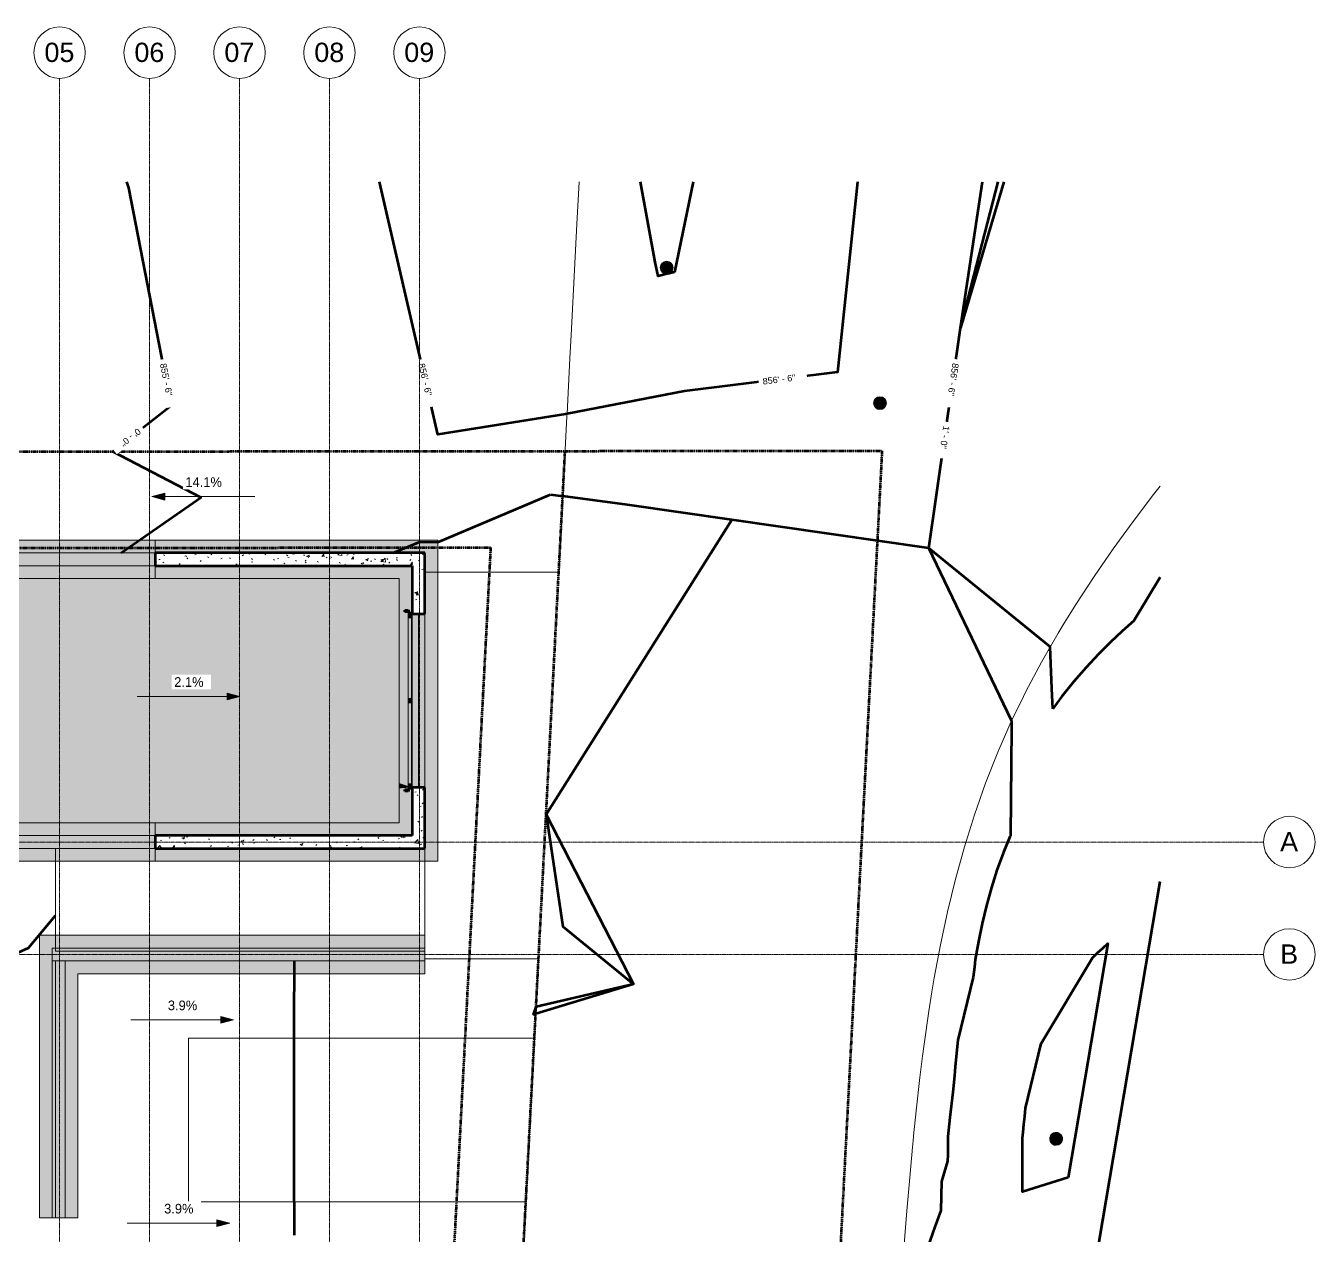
# Model space of a CAD drawing. Header units: inches. Extents: x -3305 to -1487, y 8065 to 9205.
# Drawn here: x -2291 to -1487, y 8452 to 9205 of the extents above; entities that cross this region are included whole.
import ezdxf

# ---------------------------------------------------------------- set-up
doc = ezdxf.new("R2010")
doc.units = ezdxf.units.IN
doc.header["$MEASUREMENT"] = 0
doc.linetypes.add('Double Dash 3_8_', pattern=[1, 0.375, -0.125, 0.125, -0.125, 0.125, -0.125])
doc.linetypes.add('Grid Line 1_2_', pattern=[0.875, 0.5, -0.125, 0.125, -0.125])
for name, color, linetype, lineweight in [('A-DOOR', 31, 'Continuous', 18), ('A-DOOR-2', 31, 'Continuous', 60), ('A-WALL-PATT-1', 111, 'Continuous', 9), ('C-PROP-LINE', 91, 'Double Dash 3_8_', 158), ('C-TOPO-2', 253, 'Continuous', 9), ('C-TOPO-3', 8, 'Continuous', 9), ('C-TOPO-LABL', 7, 'Continuous', 9), ('C-TOPO-MAJR', 7, 'Continuous', 80), ('G-ANNO-DIMS', 111, 'Continuous', 9), ('L-SITE-1', 91, 'Continuous', 9), ('S-FNDN', 32, 'Continuous', 18), ('S-FNDN-2', 32, 'Continuous', 60), ('S-GRID-1', 1, 'Grid Line 1_2_', 9), ('S-GRID-IDEN', 1, 'Continuous', 9)]:
    doc.layers.add(name, color=color, linetype=linetype, lineweight=lineweight)
for name, color, linetype, lineweight, transparency in [('A-DOOR-1', 31, 'Continuous', 18, 1), ('L-SITE-3', 91, 'Continuous', 9, 0.2), ('S-FNDN-1', 32, 'Continuous', 18, 0.4)]:
    doc.layers.add(name, color=color, linetype=linetype, lineweight=lineweight, transparency=transparency)
doc.styles.add('Arial', font='arial.ttf', dxfattribs={"height": 4})
doc.styles.add('Arial_1', font='arial.ttf', dxfattribs={"height": 12})
doc.styles.add('Century Gothic', font='ufonts.com_century-gothic.ttf', dxfattribs={"height": 6})
pattern_1 = [(50, (0, 17139.641), (18.362056, -1.606828), [1.92, -21.12]), (355, (0, 17139.641), (-3.552257, 19.255874), [1.536, -16.896]), (100.451, (1.53, 17139.507), (14.81021, 17.649286), [1.632, -17.949]), (46.184, (0, 17144.76), (27.32125, -4.237615), [2.88, -31.68]), (96.636, (2.277, 17144.408), (23.927535, 24.93717), [2.448, -26.924]), (351.184, (0, 17144.76), (23.927645, 24.93743), [2.304, -25.344]), (21, (2.56, 17143.481), (15.28081, -10.307465), [1.92, -21.12]), (326, (2.56, 17143.481), (6.22856, 18.563735), [1.536, -16.896]), (71.451, (3.833, 17142.622), (21.509846, 8.25628), [1.632, -17.949]), (37.5, (0, 17139.641), (0.3110953, 8.5225365), [0.845, -15.846, 0.845, -16.307, -16.96]), (37.5, (0, 17139.641), (0.3110953, 8.5225365), [-33.843, 0.845, -16.115]), (7.5, (0, 17139.641), (6.7346365, 10.097431), [0.845, -8.934, 0.845, -15.462, -6.464]), (7.5, (0, 17139.641), (6.7346365, 10.097431), [-26.086, 0.845, -5.619]), (327.5, (-5.709, 17139.641), (13.666107, -0.5771864), [0.845, -5.555, 0.845, -19.123, -26.496]), (327.5, (-5.709, 17139.641), (13.666107, -0.5771864), [-26.368, 0.845, -25.651]), (317.5, (-8.269, 17139.641), (14.929853, 2.562859), [0.845, -7.475, 0.845, -12.416, -18.816]), (317.5, (-8.269, 17139.641), (14.929853, 2.562859), [-21.581, 0.845, -17.971])]

# ---------------------------------------------------------------- blocks, each defined once
blk = doc.blocks.new('Door-Sectional_Model3552_Comcl_Amarr - bh-1793112-SITE PLAN - TOPOGRAPHY')
at = {"layer": 'A-DOOR-1'}
for points in [[(9.72, 10.62), (9.72, 8.62), (10.72, 8.62), (10.72, 10.62)], [(9.72, 7.79), (10.72, 7.79), (10.72, 8.62), (9.72, 8.62)], [(11, 8.44), (11, 6.44), (14.33, 6.44), (14.33, 8.44)], [(11, 6.44), (121, 6.44), (121, 8.44), (11, 8.44)], [(11, 8.44), (11, 6.44), (121, 6.44), (121, 8.44), (14.33, 8.44)], [(11, 6.44), (14.33, 6.44), (14.33, 8.44), (11, 8.44)], [(11, 8.44), (11, 6.44), (121, 6.44), (121, 8.44), (14.33, 8.44)], [(11, 8.44), (11, 6.44), (121, 6.44), (121, 8.44), (14.33, 8.44)], [(11, 6.44), (14.33, 6.44), (14.33, 8.44), (11, 8.44)], [(11, 8.44), (11, 6.44), (121, 6.44), (121, 8.44), (14.33, 8.44)], [(11, 8.44), (11, 6.44), (121, 6.44), (121, 8.44), (14.33, 8.44)], [(11, 8.44), (11, 6.44), (14.33, 6.44), (14.33, 8.44)], [(11, 8.44), (11, 6.44), (121, 6.44), (121, 8.44), (14.33, 8.44)], [(11, 8.44), (11, 6.44), (121, 6.44), (121, 8.44), (14.33, 8.44)], [(64.75, 8.44), (64.75, 6.44), (67.25, 6.44), (67.25, 8.44)], [(64.75, 8.44), (64.75, 6.44), (67.25, 6.44), (67.25, 8.44)], [(64.75, 8.44), (64.75, 6.44), (67.25, 6.44), (67.25, 8.44)], [(64.75, 8.44), (64.75, 6.44), (67.25, 6.44), (67.25, 8.44)], [(117.62, 8.44), (117.62, 6.44), (121, 6.44), (121, 8.44)], [(117.62, 8.44), (117.62, 6.44), (121, 6.44), (121, 8.44)], [(117.62, 8.44), (117.62, 6.44), (121, 6.44), (121, 8.44)], [(117.62, 8.44), (117.62, 6.44), (121, 6.44), (121, 8.44)], [(121.28, 10.62), (121.28, 8.62), (122.28, 8.62), (122.28, 10.62)], [(121.28, 7.79), (122.28, 7.79), (122.28, 8.62), (121.28, 8.62)]]:
    blk.add_hatch(color=256, dxfattribs=at).paths.add_polyline_path(points, flags=0)
at = {"layer": 'A-DOOR'}
for p, q in [((9.72, 9.79), (9.72, 10.62)), ((9.72, 7.79), (9.72, 9.79)), ((10.72, 9.79), (9.72, 9.79)), ((9.72, 8.62), (9.72, 7.79)), ((10.72, 10.62), (10.72, 9.79)), ((10.72, 9.79), (10.72, 7.79)), ((10.72, 7.79), (10.72, 8.62)), ((14.33, 8.44), (11, 8.44)), ((11, 8.44), (14.33, 8.44)), ((11, 8.44), (11, 6.44)), ((11, 8.44), (11, 6.44)), ((11, 8.44), (121, 8.44)), ((121, 8.44), (11, 8.44)), ((14.33, 8.44), (11, 8.44)), ((11, 8.44), (14.33, 8.44)), ((11, 6.44), (11, 8.44)), ((11, 8.44), (11, 6.44)), ((11, 8.44), (11, 6.44)), ((11, 8.44), (11, 6.44)), ((14.33, 8.44), (11, 8.44)), ((11, 8.44), (14.33, 8.44)), ((11, 8.44), (11, 6.44)), ((11, 8.44), (11, 6.44)), ((11, 8.44), (14.33, 8.44)), ((14.33, 8.44), (11, 8.44)), ((14.33, 8.44), (11, 8.44)), ((11, 8.44), (14.33, 8.44)), ((11, 6.44), (11, 8.44)), ((11, 8.44), (11, 6.44)), ((11, 8.44), (11, 6.44)), ((11, 8.44), (11, 6.44)), ((14.33, 8.44), (11, 8.44)), ((11, 8.44), (14.33, 8.44)), ((11, 8.44), (11, 6.44)), ((11, 8.44), (11, 6.44)), ((11, 8.44), (14.33, 8.44)), ((14.33, 8.44), (11, 8.44)), ((14.33, 8.44), (11, 8.44)), ((11, 8.44), (14.33, 8.44)), ((11, 6.44), (11, 8.44)), ((11, 8.44), (11, 6.44)), ((11, 8.44), (11, 6.44)), ((11, 8.44), (11, 6.44)), ((14.33, 8.44), (11, 8.44)), ((11, 8.44), (14.33, 8.44)), ((11, 8.44), (11, 6.44)), ((11, 8.44), (11, 6.44)), ((11, 8.44), (14.33, 8.44)), ((14.33, 8.44), (11, 8.44)), ((14.33, 8.44), (11, 8.44)), ((11, 8.44), (14.33, 8.44)), ((11, 6.44), (11, 8.44)), ((11, 8.44), (11, 6.44)), ((11, 8.44), (11, 6.44)), ((11, 8.44), (11, 6.44)), ((14.33, 6.44), (14.33, 8.44)), ((14.33, 8.44), (14.33, 6.44)), ((64.75, 8.44), (14.33, 8.44)), ((14.33, 8.44), (64.75, 8.44)), ((14.33, 6.44), (14.33, 8.44)), ((14.33, 8.44), (14.33, 6.44)), ((14.33, 8.44), (64.75, 8.44)), ((64.75, 8.44), (14.33, 8.44)), ((64.75, 8.44), (14.33, 8.44)), ((14.33, 8.44), (64.75, 8.44)), ((14.33, 6.44), (14.33, 8.44)), ((14.33, 8.44), (14.33, 6.44)), ((14.33, 8.44), (64.75, 8.44)), ((64.75, 8.44), (14.33, 8.44)), ((64.75, 8.44), (14.33, 8.44)), ((14.33, 8.44), (64.75, 8.44)), ((14.33, 6.44), (14.33, 8.44)), ((14.33, 8.44), (14.33, 6.44)), ((14.33, 8.44), (64.75, 8.44)), ((64.75, 8.44), (14.33, 8.44)), ((64.75, 8.44), (14.33, 8.44)), ((14.33, 8.44), (64.75, 8.44)), ((67.25, 8.44), (64.75, 8.44)), ((64.75, 8.44), (67.25, 8.44)), ((64.75, 8.44), (67.25, 8.44)), ((64.75, 6.44), (64.75, 8.44)), ((64.75, 8.44), (64.75, 6.44)), ((67.25, 8.44), (64.75, 8.44)), ((64.75, 8.44), (67.25, 8.44)), ((67.25, 8.44), (64.75, 8.44)), ((67.25, 8.44), (64.75, 8.44)), ((64.75, 8.44), (67.25, 8.44)), ((64.75, 8.44), (67.25, 8.44)), ((64.75, 6.44), (64.75, 8.44)), ((64.75, 8.44), (64.75, 6.44)), ((67.25, 8.44), (64.75, 8.44)), ((64.75, 8.44), (67.25, 8.44)), ((67.25, 8.44), (64.75, 8.44)), ((67.25, 8.44), (64.75, 8.44)), ((64.75, 8.44), (67.25, 8.44)), ((64.75, 8.44), (67.25, 8.44)), ((64.75, 6.44), (64.75, 8.44)), ((64.75, 8.44), (64.75, 6.44)), ((67.25, 8.44), (64.75, 8.44)), ((64.75, 8.44), (67.25, 8.44)), ((67.25, 8.44), (64.75, 8.44)), ((67.25, 8.44), (64.75, 8.44)), ((64.75, 8.44), (67.25, 8.44)), ((64.75, 8.44), (67.25, 8.44)), ((64.75, 6.44), (64.75, 8.44)), ((64.75, 8.44), (64.75, 6.44)), ((67.25, 8.44), (64.75, 8.44)), ((117.62, 8.44), (67.25, 8.44)), ((67.25, 8.44), (117.62, 8.44)), ((67.25, 8.44), (67.25, 6.44)), ((67.25, 6.44), (67.25, 8.44)), ((67.25, 8.44), (117.62, 8.44)), ((117.62, 8.44), (67.25, 8.44)), ((117.62, 8.44), (67.25, 8.44)), ((67.25, 8.44), (117.62, 8.44)), ((67.25, 8.44), (67.25, 6.44)), ((67.25, 6.44), (67.25, 8.44)), ((67.25, 8.44), (117.62, 8.44)), ((117.62, 8.44), (67.25, 8.44)), ((117.62, 8.44), (67.25, 8.44)), ((67.25, 8.44), (117.62, 8.44)), ((67.25, 8.44), (67.25, 6.44)), ((67.25, 6.44), (67.25, 8.44)), ((67.25, 8.44), (117.62, 8.44)), ((117.62, 8.44), (67.25, 8.44)), ((117.62, 8.44), (67.25, 8.44)), ((67.25, 8.44), (117.62, 8.44)), ((67.25, 8.44), (67.25, 6.44)), ((67.25, 6.44), (67.25, 8.44)), ((117.62, 8.44), (121, 8.44)), ((121, 8.44), (117.62, 8.44)), ((117.62, 6.44), (117.62, 8.44)), ((117.62, 8.44), (117.62, 6.44)), ((121, 8.44), (117.62, 8.44)), ((117.62, 8.44), (121, 8.44)), ((117.62, 8.44), (121, 8.44)), ((121, 8.44), (117.62, 8.44)), ((117.62, 6.44), (117.62, 8.44)), ((117.62, 8.44), (117.62, 6.44)), ((117.62, 8.44), (121, 8.44)), ((121, 8.44), (117.62, 8.44)), ((121, 8.44), (117.62, 8.44)), ((117.62, 8.44), (121, 8.44)), ((117.62, 8.44), (121, 8.44)), ((121, 8.44), (117.62, 8.44)), ((117.62, 6.44), (117.62, 8.44)), ((117.62, 8.44), (117.62, 6.44)), ((117.62, 8.44), (121, 8.44)), ((121, 8.44), (117.62, 8.44)), ((121, 8.44), (117.62, 8.44)), ((117.62, 8.44), (121, 8.44)), ((117.62, 8.44), (121, 8.44)), ((121, 8.44), (117.62, 8.44)), ((117.62, 6.44), (117.62, 8.44)), ((117.62, 8.44), (117.62, 6.44)), ((117.62, 8.44), (121, 8.44)), ((121, 8.44), (117.62, 8.44)), ((121, 8.44), (117.62, 8.44)), ((117.62, 8.44), (121, 8.44)), ((121, 8.44), (121, 6.44)), ((121, 8.44), (121, 6.44)), ((121, 8.44), (121, 6.44)), ((121, 8.44), (121, 6.44)), ((121, 6.44), (121, 8.44)), ((121, 8.44), (121, 6.44)), ((121, 8.44), (121, 6.44)), ((121, 8.44), (121, 6.44)), ((121, 8.44), (121, 6.44)), ((121, 8.44), (121, 6.44)), ((121, 6.44), (121, 8.44)), ((121, 8.44), (121, 6.44)), ((121, 8.44), (121, 6.44)), ((121, 8.44), (121, 6.44)), ((121, 8.44), (121, 6.44)), ((121, 8.44), (121, 6.44)), ((121, 6.44), (121, 8.44)), ((121, 8.44), (121, 6.44)), ((121, 8.44), (121, 6.44)), ((121, 8.44), (121, 6.44)), ((121, 8.44), (121, 6.44)), ((121, 8.44), (121, 6.44)), ((121, 6.44), (121, 8.44)), ((121, 8.44), (121, 6.44)), ((121.28, 9.79), (121.28, 10.62)), ((121.28, 7.79), (121.28, 9.79)), ((122.28, 9.79), (121.28, 9.79)), ((121.28, 8.62), (121.28, 7.79)), ((122.28, 10.62), (122.28, 9.79)), ((122.28, 9.79), (122.28, 7.79)), ((122.28, 7.79), (122.28, 8.62)), ((9.72, 7.79), (10.72, 7.79)), ((14.33, 6.44), (11, 6.44)), ((11, 6.44), (14.33, 6.44)), ((11, 6.44), (121, 6.44)), ((121, 6.44), (11, 6.44)), ((14.33, 6.44), (11, 6.44)), ((11, 6.44), (14.33, 6.44)), ((14.33, 6.44), (11, 6.44)), ((11, 6.44), (14.33, 6.44)), ((11, 6.44), (14.33, 6.44)), ((14.33, 6.44), (11, 6.44)), ((14.33, 6.44), (11, 6.44)), ((11, 6.44), (14.33, 6.44)), ((14.33, 6.44), (11, 6.44)), ((11, 6.44), (14.33, 6.44)), ((11, 6.44), (14.33, 6.44)), ((14.33, 6.44), (11, 6.44)), ((14.33, 6.44), (11, 6.44)), ((11, 6.44), (14.33, 6.44)), ((14.33, 6.44), (11, 6.44)), ((11, 6.44), (14.33, 6.44)), ((11, 6.44), (14.33, 6.44)), ((14.33, 6.44), (11, 6.44)), ((14.33, 6.44), (11, 6.44)), ((11, 6.44), (14.33, 6.44)), ((64.75, 6.44), (14.33, 6.44)), ((14.33, 6.44), (64.75, 6.44)), ((14.33, 6.44), (64.75, 6.44)), ((64.75, 6.44), (14.33, 6.44)), ((64.75, 6.44), (14.33, 6.44)), ((14.33, 6.44), (64.75, 6.44)), ((14.33, 6.44), (64.75, 6.44)), ((64.75, 6.44), (14.33, 6.44)), ((64.75, 6.44), (14.33, 6.44)), ((14.33, 6.44), (64.75, 6.44)), ((14.33, 6.44), (64.75, 6.44)), ((64.75, 6.44), (14.33, 6.44)), ((64.75, 6.44), (14.33, 6.44)), ((14.33, 6.44), (64.75, 6.44)), ((67.25, 6.44), (64.75, 6.44)), ((64.75, 6.44), (67.25, 6.44)), ((67.25, 6.44), (64.75, 6.44)), ((64.75, 6.44), (67.25, 6.44)), ((64.75, 6.44), (67.25, 6.44)), ((67.25, 6.44), (64.75, 6.44)), ((67.25, 6.44), (64.75, 6.44)), ((64.75, 6.44), (67.25, 6.44)), ((67.25, 6.44), (64.75, 6.44)), ((64.75, 6.44), (67.25, 6.44)), ((64.75, 6.44), (67.25, 6.44)), ((67.25, 6.44), (64.75, 6.44)), ((67.25, 6.44), (64.75, 6.44)), ((64.75, 6.44), (67.25, 6.44)), ((67.25, 6.44), (64.75, 6.44)), ((64.75, 6.44), (67.25, 6.44)), ((64.75, 6.44), (67.25, 6.44)), ((67.25, 6.44), (64.75, 6.44)), ((67.25, 6.44), (64.75, 6.44)), ((64.75, 6.44), (67.25, 6.44)), ((67.25, 6.44), (64.75, 6.44)), ((64.75, 6.44), (67.25, 6.44)), ((117.62, 6.44), (67.25, 6.44)), ((67.25, 6.44), (117.62, 6.44)), ((67.25, 6.44), (117.62, 6.44)), ((117.62, 6.44), (67.25, 6.44)), ((117.62, 6.44), (67.25, 6.44)), ((67.25, 6.44), (117.62, 6.44)), ((67.25, 6.44), (117.62, 6.44)), ((117.62, 6.44), (67.25, 6.44)), ((117.62, 6.44), (67.25, 6.44)), ((67.25, 6.44), (117.62, 6.44)), ((67.25, 6.44), (117.62, 6.44)), ((117.62, 6.44), (67.25, 6.44)), ((117.62, 6.44), (67.25, 6.44)), ((67.25, 6.44), (117.62, 6.44)), ((117.62, 6.44), (121, 6.44)), ((121, 6.44), (117.62, 6.44)), ((121, 6.44), (117.62, 6.44)), ((117.62, 6.44), (121, 6.44)), ((117.62, 6.44), (121, 6.44)), ((121, 6.44), (117.62, 6.44)), ((117.62, 6.44), (121, 6.44)), ((121, 6.44), (117.62, 6.44)), ((121, 6.44), (117.62, 6.44)), ((117.62, 6.44), (121, 6.44)), ((117.62, 6.44), (121, 6.44)), ((121, 6.44), (117.62, 6.44)), ((117.62, 6.44), (121, 6.44)), ((121, 6.44), (117.62, 6.44)), ((121, 6.44), (117.62, 6.44)), ((117.62, 6.44), (121, 6.44)), ((117.62, 6.44), (121, 6.44)), ((121, 6.44), (117.62, 6.44)), ((117.62, 6.44), (121, 6.44)), ((121, 6.44), (117.62, 6.44)), ((121, 6.44), (117.62, 6.44)), ((117.62, 6.44), (121, 6.44)), ((121.28, 7.79), (122.28, 7.79))]:
    blk.add_line(p, q, dxfattribs=at)
at = {"layer": 'A-DOOR-2'}
for p, q in [((9.72, 10.62), (10.72, 10.62)), ((9.72, 8.62), (9.72, 10.62)), ((10.72, 8.62), (9.72, 8.62)), ((10.72, 10.62), (10.72, 8.62)), ((121.28, 10.62), (122.28, 10.62)), ((121.28, 8.62), (121.28, 10.62)), ((122.28, 8.62), (121.28, 8.62)), ((122.28, 10.62), (122.28, 8.62))]:
    blk.add_line(p, q, dxfattribs=at)
blk = doc.blocks.new('BenchMark - BenchMark-V2-SITE PLAN - TOPOGRAPHY')
at = {"layer": 'L-SITE-3'}
blk.add_hatch(color=256, dxfattribs=at).paths.add_polyline_path([(-4, 0), (-3.86, -1.04), (-3.46, -2), (-2.83, -2.83), (-2, -3.46), (-1.04, -3.86), (0, -4), (1.04, -3.86), (2, -3.46), (2.83, -2.83), (3.46, -2), (3.88, -0.95), (4, 0), (3.86, 1.04), (3.46, 2), (2.83, 2.83), (2, 3.46), (1.04, 3.86), (0, 4), (-1.04, 3.86), (-2, 3.46), (-2.83, 2.83), (-3.46, 2), (-3.86, 1.04), (-4, 0), (-4, 0)], flags=0)
at = {"layer": 'L-SITE-1'}
for q in [(-4, 0), (0, 4), (0, -4), (4, 0)]:
    blk.add_line((0, 0), q, dxfattribs=at)
for start, end in [(45, 180), (180, 345), (360, 44.88293), (345.15206, 360)]:
    blk.add_arc((0, 0), 4, start, end, dxfattribs=at)
blk = doc.blocks.new('BenchMark - BenchMark-V3-SITE PLAN - TOPOGRAPHY')
at = {"layer": 'L-SITE-3'}
blk.add_hatch(color=256, dxfattribs=at).paths.add_polyline_path([(-4, 0), (-3.86, -1.04), (-3.46, -2), (-2.83, -2.83), (-2, -3.46), (-1.04, -3.86), (0, -4), (1.04, -3.86), (2, -3.46), (2.83, -2.83), (3.46, -2), (3.86, -1.04), (4, 0), (3.86, 1.04), (3.46, 2), (2.83, 2.83), (2, 3.46), (1.04, 3.86), (0, 4), (-1.04, 3.86), (-2, 3.46), (-2.83, 2.83), (-3.46, 2), (-3.86, 1.04)], flags=0)
at = {"layer": 'L-SITE-1'}
for q in [(-4, 0), (0, 4), (0, -4), (4, 0)]:
    blk.add_line((0, 0), q, dxfattribs=at)
for start, end in [(360, 180), (180, 360)]:
    blk.add_arc((0, 0), 4, start, end, dxfattribs=at)
blk = doc.blocks.new('BenchMark - BenchMark-V4-SITE PLAN - TOPOGRAPHY')
at = {"layer": 'L-SITE-3'}
h = blk.add_hatch(color=256, dxfattribs=at)
h.paths.add_polyline_path([(-4, 0), (-3.86, -1.04), (-3.46, -2), (-2.83, -2.83), (-2, -3.46), (-1.04, -3.86), (0, -4), (1.04, -3.86), (2, -3.46), (2.83, -2.83), (3.46, -2), (3.86, -1.04), (4, 0), (3.86, 1.04), (3.46, 2), (2.83, 2.83), (2, 3.46), (1.04, 3.86), (0, 4), (-1.04, 3.86), (-2, 3.46), (-2.83, 2.83), (-3.46, 2), (-3.86, 1.04)], flags=0)
h.paths.add_polyline_path([(-0.07, -0.48), (0.02, 0.11), (0.46, -0.21), (0.59, -0.58)], flags=0)
blk.add_hatch(color=256, dxfattribs=at).paths.add_polyline_path([(-0.07, -0.48), (0.59, -0.58), (0.46, -0.21), (0.02, 0.11), (0, 0)], flags=0)
at = {"layer": 'L-SITE-1'}
for p, q in [((0, 0), (-4, 0)), ((0, 0), (0, 4)), ((0, 0), (0, -0.49)), ((0, 0), (0.17, 0)), ((0.17, 0), (4, 0)), ((0, -0.49), (0, -4))]:
    blk.add_line(p, q, dxfattribs=at)
for start, end in [(360, 180), (180, 360)]:
    blk.add_arc((0, 0), 4, start, end, dxfattribs=at)
blk = doc.blocks.new('Family - ___-1399760-SITE PLAN - TOPOGRAPHY')
at = {"layer": 'C-PROP-LINE'}
for p, q in [((8878.85, 3240.51), (8879.93, 2001.26)), ((8400.25, 2026.33), (8879.93, 2001.26)), ((8280.85, 1989.51), (8939.97, 1955.06))]:
    blk.add_line(p, q, dxfattribs=at)
blk = doc.blocks.new('Family - ___-1426622-SITE PLAN - TOPOGRAPHY')
at = {"layer": 'C-PROP-LINE'}
for p, q in [((8938.99, 3043.48), (8940.15, 1757.8)), ((8940.15, 1757.8), (8284.16, 1792.07))]:
    blk.add_line(p, q, dxfattribs=at)
blk = doc.blocks.new('Grid - Grid Head - Circle-50561-SITE PLAN - TOPOGRAPHY')
at = {"layer": 'S-GRID-IDEN'}
for start, end in [(360, 180), (180, 360)]:
    blk.add_arc((0, 0), 0.25, start, end, dxfattribs=at)

msp = doc.modelspace()

# ---------------------------------------------------------------- hatches: boundary and pattern name
at = {"layer": 'A-WALL-PATT-1'}
h = msp.add_hatch(dxfattribs=at)
h.set_pattern_fill('FP_1', color=256, style=0, pattern_type=2)
h.set_pattern_definition(pattern_1)
h.paths.add_polyline_path([(-2210.34, 8868.57), (-2050.34, 8868.57), (-2050.34, 8876.57), (-2210.34, 8876.57)], flags=0)
h = msp.add_hatch(dxfattribs=at)
h.set_pattern_fill('FP_1', color=256, style=0, pattern_type=2)
h.set_pattern_definition(pattern_1)
h.paths.add_polyline_path([(-2050.34, 8700.57), (-2042.34, 8700.57), (-2042.34, 8730.57), (-2050.34, 8730.57)], flags=0)
h.paths.add_polyline_path([(-2050.34, 8838.57), (-2042.34, 8838.57), (-2042.34, 8876.57), (-2050.34, 8876.57), (-2050.34, 8863.01)], flags=0)
h = msp.add_hatch(dxfattribs=at)
h.set_pattern_fill('FP_1', color=256, style=0, pattern_type=2)
h.set_pattern_definition(pattern_1)
h.paths.add_polyline_path([(-2042.34, 8692.57), (-2042.34, 8700.57), (-2210.34, 8700.57), (-2210.34, 8692.57), (-2050.4, 8692.57)], flags=0)
at = {"layer": 'G-ANNO-DIMS'}
for points in [[(-2212.28, 8911.61), (-2204.28, 8909.47), (-2204.28, 8913.75)], [(-2157.53, 8787.19), (-2165.53, 8789.34), (-2165.53, 8785.05)], [(-2161.47, 8585.88), (-2169.47, 8588.02), (-2169.47, 8583.74)], [(-2163.8, 8459.34), (-2171.8, 8461.48), (-2171.8, 8457.19)]]:
    msp.add_hatch(color=256, dxfattribs=at).paths.add_polyline_path(points, flags=0)
at = {"layer": 'S-FNDN'}
for points in [[(-2469.34, 8868.57), (-2210.34, 8868.57), (-2210.34, 8876.57), (-2469.34, 8876.57)], [(-2050.34, 8730.57), (-2046.34, 8730.57), (-2046.34, 8838.57), (-2050.34, 8838.57), (-2050.34, 8740.76)], [(-2046.29, 8730.57), (-2042.34, 8730.57), (-2042.34, 8838.57), (-2046.34, 8838.57), (-2046.34, 8730.57)], [(-2210.34, 8692.57), (-2210.34, 8700.57), (-2325.59, 8700.57), (-2325.59, 8692.57), (-2309.12, 8692.57)], [(-2266.34, 8622.57), (-2042.34, 8622.57), (-2042.34, 8628.57), (-2272.34, 8628.57), (-2272.34, 8630.57), (-2274.34, 8630.57), (-2274.34, 8622.57), (-2272.34, 8622.57)], [(-2272.34, 8628.57), (-2042.34, 8628.57), (-2042.34, 8630.57), (-2272.34, 8630.57), (-2272.34, 8628.57)], [(-2274.34, 8462.57), (-2272.34, 8462.57), (-2272.34, 8622.57), (-2274.34, 8622.57), (-2274.34, 8472.57)], [(-2272.34, 8462.57), (-2266.34, 8462.57), (-2266.34, 8622.57), (-2272.34, 8622.57), (-2272.34, 8496.27)]]:
    msp.add_hatch(color=256, dxfattribs=at).paths.add_polyline_path(points, flags=0)
at = {"layer": 'S-FNDN-1'}
for points in [[(-2469.34, 8876.57), (-2210.34, 8876.57), (-2210.34, 8884.57), (-2469.34, 8884.57)], [(-2102.14, 8876.57), (-2058.34, 8876.57), (-2058.34, 8884.57), (-2210.34, 8884.57), (-2210.34, 8876.57), (-2129.62, 8876.57)], [(-2042.34, 8684.57), (-2042.34, 8864.57), (-2034.34, 8864.57), (-2034.34, 8884.57), (-2058.34, 8884.57), (-2058.34, 8876.57), (-2042.34, 8876.57), (-2042.34, 8692.57), (-2058.34, 8692.57), (-2058.34, 8684.57), (-2042.34, 8684.57)], [(-2440.34, 8860.57), (-2210.34, 8860.57), (-2210.34, 8868.57), (-2464.34, 8868.57), (-2447.64, 8863.01)], [(-2464.34, 8700.57), (-2050.34, 8700.57), (-2050.34, 8730.57), (-2042.36, 8730.57), (-2046.34, 8827.64), (-2046.34, 8838.57), (-2050.34, 8838.57), (-2050.34, 8868.57), (-2464.34, 8868.57), (-2464.34, 8740.76)], [(-2058.34, 8860.57), (-2058.34, 8868.57), (-2210.34, 8868.57), (-2210.34, 8860.57), (-2205.63, 8860.57)], [(-2042.34, 8684.57), (-2034.34, 8684.57), (-2034.34, 8864.57), (-2042.34, 8864.57), (-2042.34, 8692.57)], [(-2042.34, 8730.57), (-2042.34, 8838.57), (-2046.34, 8838.57), (-2046.34, 8827.64), (-2042.36, 8730.57)], [(-2058.34, 8729.99), (-2050.4, 8730.59), (-2058.34, 8733.24), (-2058.34, 8730.57)], [(-2326.34, 8700.57), (-2210.34, 8700.57), (-2210.34, 8708.57), (-2326.34, 8708.57)], [(-2210.34, 8700.57), (-2058.34, 8700.57), (-2058.34, 8708.57), (-2210.34, 8708.57)], [(-2326.34, 8684.57), (-2210.34, 8684.57), (-2210.34, 8692.57), (-2326.34, 8692.57)], [(-2062.59, 8684.57), (-2058.34, 8684.57), (-2058.34, 8692.57), (-2210.34, 8692.57), (-2210.34, 8684.57), (-2068.81, 8684.57)]]:
    msp.add_hatch(color=256, dxfattribs=at).paths.add_polyline_path(points, flags=0)
h = msp.add_hatch(color=256, dxfattribs=at)
h.paths.add_polyline_path([(-2050.34, 8730.57), (-2050.34, 8868.57), (-2058.34, 8868.57), (-2058.34, 8733.24), (-2050.4, 8730.59)], flags=0)
h.paths.add_polyline_path([(-2050.4, 8700.57), (-2050.34, 8700.57), (-2050.34, 8730.57), (-2058.34, 8729.99), (-2058.34, 8700.57)], flags=0)
h = msp.add_hatch(color=256, dxfattribs=at)
h.paths.add_polyline_path([(-2274.34, 8614.57), (-2274.34, 8630.57), (-2042.34, 8630.57), (-2042.34, 8638.57), (-2282.34, 8638.57), (-2282.34, 8614.57), (-2277.73, 8614.57)], flags=0)
h.paths.add_polyline_path([(-2258.34, 8614.57), (-2042.34, 8614.57), (-2042.34, 8622.57), (-2266.34, 8622.57), (-2266.34, 8614.57), (-2261.16, 8614.57)], flags=0)
h = msp.add_hatch(color=256, dxfattribs=at)
h.paths.add_polyline_path([(-2282.34, 8462.57), (-2274.34, 8462.57), (-2274.34, 8614.57), (-2282.34, 8614.57), (-2282.34, 8472.57)], flags=0)
h.paths.add_polyline_path([(-2266.34, 8462.57), (-2258.34, 8462.57), (-2258.34, 8614.57), (-2266.34, 8614.57), (-2266.34, 8472.57)], flags=0)

# ---------------------------------------------------------------- linework, layer by layer
at = {"layer": 'C-TOPO-2'}
for p, q in [((-2046.34, 8827.64), (-2046.34, 8730.57)), ((-2046.34, 8827.64), (-2046.34, 8730.57)), ((-2046.34, 8730.57), (-2046.34, 8827.64)), ((-2245.2, 8692.57), (-2209.61, 8692.57)), ((-2209.61, 8692.57), (-2245.2, 8692.57)), ((-2209.61, 8692.57), (-2201.82, 8692.57)), ((-2201.82, 8692.57), (-2209.61, 8692.57))]:
    msp.add_line(p, q, dxfattribs=at)
at = {"layer": 'C-TOPO-3'}
for p, q in [((-1947.68, 9081.2), (-1946.31, 9107.5)), ((-1946.31, 9107.5), (-1947.68, 9081.2)), ((-1951.29, 9012.17), (-1947.68, 9081.2)), ((-1947.68, 9081.2), (-1951.29, 9012.17)), ((-1952.04, 8997.79), (-1951.29, 9012.17)), ((-1951.29, 9012.17), (-1952.04, 8997.79)), ((-1953.86, 8963.04), (-1952.04, 8997.79)), ((-1952.04, 8997.79), (-1953.86, 8963.04)), ((-1956.53, 8911.96), (-1953.94, 8961.46)), ((-1953.94, 8961.46), (-1956.53, 8911.96)), ((-1953.94, 8961.46), (-1953.86, 8963.04)), ((-1953.86, 8963.04), (-1953.94, 8961.46)), ((-1584.7, 8918.04), (-1588.74, 8912.9)), ((-1588.74, 8912.9), (-1584.7, 8918.04)), ((-1957.81, 8887.3), (-1956.53, 8911.96)), ((-1956.53, 8911.96), (-1957.81, 8887.3)), ((-1588.74, 8912.9), (-1601.44, 8896.12)), ((-1601.44, 8896.12), (-1588.74, 8912.9)), ((-1601.44, 8896.12), (-1613.79, 8879.13)), ((-1613.79, 8879.13), (-1601.44, 8896.12)), ((-1959, 8864.57), (-1957.81, 8887.3)), ((-1957.81, 8887.3), (-1959, 8864.57)), ((-1613.79, 8879.13), (-1625.72, 8861.89)), ((-1625.72, 8861.89), (-1613.79, 8879.13)), ((-2042.34, 8864.57), (-2035.43, 8864.57)), ((-2035.43, 8864.57), (-2042.34, 8864.57)), ((-2042.34, 8852.14), (-2042.34, 8863.01)), ((-2042.34, 8863.01), (-2042.34, 8852.14)), ((-2035.43, 8864.57), (-2020.36, 8864.57)), ((-2020.36, 8864.57), (-2035.43, 8864.57)), ((-2020.36, 8864.57), (-2006.75, 8864.57)), ((-2006.75, 8864.57), (-2020.36, 8864.57)), ((-2006.75, 8864.57), (-1959, 8864.57)), ((-1959, 8864.57), (-2006.75, 8864.57)), ((-1625.72, 8861.89), (-1637.18, 8844.4)), ((-1637.18, 8844.4), (-1625.72, 8861.89)), ((-2046.34, 8838.57), (-2046.34, 8827.64)), ((-2046.34, 8838.57), (-2046.34, 8827.64)), ((-2046.34, 8827.64), (-2046.34, 8838.57)), ((-2042.34, 8730.57), (-2042.34, 8838.57)), ((-2042.34, 8838.57), (-2042.34, 8730.57)), ((-1637.18, 8844.4), (-1644.95, 8831.79)), ((-1644.95, 8831.79), (-1637.18, 8844.4)), ((-1644.95, 8831.79), (-1648.13, 8826.63)), ((-1648.13, 8826.63), (-1644.95, 8831.79)), ((-1648.13, 8826.63), (-1658.51, 8808.58)), ((-1658.51, 8808.58), (-1648.13, 8826.63)), ((-1658.51, 8808.58), (-1668.27, 8790.22)), ((-1668.27, 8790.22), (-1658.51, 8808.58)), ((-1668.27, 8790.22), (-1669.8, 8787.09)), ((-1669.8, 8787.09), (-1668.27, 8790.22)), ((-1669.8, 8787.09), (-1677.37, 8771.54)), ((-1677.37, 8771.54), (-1669.8, 8787.09)), ((-1677.37, 8771.54), (-1685.1, 8753.98)), ((-1685.1, 8753.98), (-1677.37, 8771.54)), ((-1685.74, 8752.52), (-1693.36, 8733.16)), ((-1693.36, 8733.16), (-1685.74, 8752.52)), ((-1685.26, 8753.62), (-1685.74, 8752.52)), ((-1685.74, 8752.52), (-1685.26, 8753.62)), ((-1685.1, 8753.98), (-1685.26, 8753.62)), ((-1685.26, 8753.62), (-1685.1, 8753.98)), ((-1693.36, 8733.16), (-1700.26, 8713.49)), ((-1700.26, 8713.49), (-1693.36, 8733.16)), ((-1700.26, 8713.49), (-1706.47, 8693.55)), ((-1706.47, 8693.55), (-1700.26, 8713.49)), ((-2272.34, 8630.57), (-2272.34, 8692.57)), ((-2272.34, 8692.57), (-2272.34, 8630.57)), ((-2272.34, 8692.57), (-2272.34, 8630.57)), ((-2272.34, 8692.57), (-2272.34, 8630.57)), ((-2042.34, 8692.57), (-2042.34, 8628.57)), ((-2042.34, 8692.57), (-2042.34, 8630.57)), ((-1706.47, 8693.55), (-1712.04, 8673.39)), ((-1712.04, 8673.39), (-1706.47, 8693.55)), ((-1712.04, 8673.39), (-1717, 8653.04)), ((-1717, 8653.04), (-1712.04, 8673.39)), ((-1717, 8653.04), (-1721.4, 8632.56)), ((-1721.4, 8632.56), (-1717, 8653.04)), ((-1721.4, 8632.56), (-1725.27, 8611.98)), ((-1725.27, 8611.98), (-1721.4, 8632.56)), ((-2039.8, 8623.82), (-2042.34, 8623.82)), ((-2042.34, 8623.82), (-2039.8, 8623.82)), ((-1971.59, 8623.82), (-2039.8, 8623.82)), ((-2039.8, 8623.82), (-1971.59, 8623.82)), ((-1973.15, 8593.93), (-1971.59, 8623.82)), ((-1971.59, 8623.82), (-1973.15, 8593.93)), ((-1725.27, 8611.98), (-1726.7, 8603.26)), ((-1726.7, 8603.26), (-1725.27, 8611.98)), ((-1726.7, 8603.26), (-1728.66, 8591.34)), ((-1728.66, 8591.34), (-1726.7, 8603.26)), ((-1973.59, 8585.52), (-1973.47, 8587.78)), ((-1973.47, 8587.78), (-1973.59, 8585.52)), ((-1973.47, 8587.78), (-1973.38, 8589.55)), ((-1973.38, 8589.55), (-1973.47, 8587.78)), ((-1973.38, 8589.55), (-1973.15, 8593.93)), ((-1973.15, 8593.93), (-1973.38, 8589.55)), ((-1728.66, 8591.34), (-1731.62, 8570.68)), ((-1731.62, 8570.68), (-1728.66, 8591.34)), ((-1973.59, 8585.52), (-1981.8, 8428.42)), ((-1974.16, 8574.57), (-1973.59, 8585.52)), ((-2189.53, 8551.19), (-2189.53, 8574.57)), ((-2189.53, 8574.57), (-2175.73, 8574.57)), ((-2175.73, 8574.57), (-2189.53, 8574.57)), ((-2189.53, 8574.57), (-2189.53, 8551.19)), ((-2175.73, 8574.57), (-2130, 8574.57)), ((-2130, 8574.57), (-2175.73, 8574.57)), ((-2130, 8574.57), (-2097.73, 8574.57)), ((-2097.73, 8574.57), (-2130, 8574.57)), ((-2097.73, 8574.57), (-2063.76, 8574.57)), ((-2063.76, 8574.57), (-2097.73, 8574.57)), ((-2063.76, 8574.57), (-2039.8, 8574.57)), ((-2039.8, 8574.57), (-2063.76, 8574.57)), ((-2039.8, 8574.57), (-1993.95, 8574.57)), ((-1993.95, 8574.57), (-2039.8, 8574.57)), ((-1993.95, 8574.57), (-1981.64, 8574.57)), ((-1981.64, 8574.57), (-1993.95, 8574.57)), ((-1981.64, 8574.57), (-1974.16, 8574.57)), ((-1974.16, 8574.57), (-1981.64, 8574.57)), ((-1979.49, 8472.57), (-1974.16, 8574.57)), ((-1731.62, 8570.68), (-1732.55, 8563.3)), ((-1732.55, 8563.3), (-1731.62, 8570.68)), ((-1732.55, 8563.3), (-1734.22, 8549.98)), ((-1734.22, 8549.98), (-1732.55, 8563.3)), ((-2189.53, 8539.82), (-2189.53, 8551.19)), ((-2189.53, 8551.19), (-2189.53, 8539.82)), ((-1734.22, 8549.98), (-1736.52, 8529.26)), ((-1736.52, 8529.26), (-1734.22, 8549.98)), ((-2189.53, 8528.45), (-2189.53, 8539.82)), ((-2189.53, 8539.82), (-2189.53, 8528.45)), ((-2189.53, 8472.57), (-2189.53, 8528.45)), ((-2189.53, 8528.45), (-2189.53, 8472.57)), ((-1736.52, 8529.26), (-1738.08, 8513.65)), ((-1738.08, 8513.65), (-1736.52, 8529.26)), ((-1738.59, 8508.52), (-1738.76, 8506.67)), ((-1738.76, 8506.67), (-1738.59, 8508.52)), ((-1738.36, 8510.87), (-1738.59, 8508.52)), ((-1738.59, 8508.52), (-1738.36, 8510.87)), ((-1738.17, 8512.76), (-1738.36, 8510.87)), ((-1738.36, 8510.87), (-1738.17, 8512.76)), ((-1738.08, 8513.65), (-1738.17, 8512.76)), ((-1738.17, 8512.76), (-1738.08, 8513.65)), ((-1738.76, 8506.67), (-1740.49, 8487.77)), ((-1740.49, 8487.77), (-1738.76, 8506.67)), ((-1740.49, 8487.77), (-1742.3, 8467)), ((-1742.3, 8467), (-1740.49, 8487.77)), ((-2175.73, 8472.57), (-2189.53, 8472.57)), ((-2189.53, 8472.57), (-2175.73, 8472.57)), ((-2116.12, 8472.57), (-2175.73, 8472.57)), ((-2175.73, 8472.57), (-2116.12, 8472.57)), ((-2097.73, 8472.57), (-2116.12, 8472.57)), ((-2116.12, 8472.57), (-2097.73, 8472.57)), ((-2053.46, 8472.57), (-2097.73, 8472.57)), ((-2097.73, 8472.57), (-2053.46, 8472.57)), ((-2039.8, 8472.57), (-2053.46, 8472.57)), ((-2053.46, 8472.57), (-2039.8, 8472.57)), ((-2029.97, 8472.57), (-2039.8, 8472.57)), ((-2039.8, 8472.57), (-2029.97, 8472.57)), ((-1979.49, 8472.57), (-2029.97, 8472.57)), ((-1979.49, 8472.57), (-2029.97, 8472.57)), ((-1981.8, 8428.42), (-1979.49, 8472.57)), ((-1742.3, 8467), (-1744.06, 8446.23)), ((-1744.06, 8446.23), (-1742.3, 8467))]:
    msp.add_line(p, q, dxfattribs=at)
at = {"layer": 'C-TOPO-MAJR'}
for p, q in [((-1898.91, 9057.58), (-1908.22, 9107.5)), ((-1875.35, 9107.5), (-1887.05, 9051.27)), ((-1890.3, 9050.49), (-1891.57, 9050.18)), ((-1887.05, 9051.27), (-1890.3, 9050.49)), ((-1964.19, 8912.99), (-1956.53, 8911.96)), ((-2062.18, 8876.57), (-2045.59, 8883.44)), ((-1677.07, 8772.15), (-1728.73, 8879.57)), ((-1584.7, 8861.47), (-1601.01, 8834.23)), ((-1677.81, 8700.74), (-1677.89, 8700.46)), ((-1700.3, 8618.74), (-1701.13, 8612.54))]:
    msp.add_line(p, q, dxfattribs=at)
at = {"layer": 'C-TOPO-MAJR', "flags": 128}
for points in [[(-2236.92, 8939.68), (-2200.28, 8968.31), (-2226.61, 9103.77), (-2227.87, 9107.5)], [(-1953.86, 8963.04), (-1954.88, 8962.84), (-2034.3, 8950.18), (-2070.62, 9107.5)], [(-1772.95, 9107.5), (-1785.39, 8988.97), (-1880.67, 8977.27), (-1953.86, 8963.04)], [(-1728.73, 8879.57), (-1708.82, 9016.68), (-1685.54, 9107.5)], [(-1681.86, 9107.5), (-1708.82, 9016.68), (-1695.32, 9107.5)], [(-1891.57, 9050.18), (-1897.14, 9048.85), (-1898.91, 9057.58)], [(-2231.34, 8876.57), (-2181.77, 8911.1), (-2236.92, 8939.68)], [(-2045.59, 8883.44), (-2034.3, 8883.18), (-1964.19, 8912.99)], [(-1851.3, 8897.12), (-1916.3, 8906.58), (-1956.53, 8911.96)], [(-1653.06, 8818.05), (-1728.73, 8879.57), (-1851.3, 8897.12), (-1966.89, 8713.75), (-1912.56, 8608.14), (-1973.38, 8589.55)], [(-1601.01, 8834.23), (-1608.19, 8827.85), (-1615.55, 8820.92), (-1623.05, 8813.42), (-1630.67, 8805.27), (-1638.35, 8796.44), (-1646.04, 8786.87), (-1651.43, 8779.58)], [(-1651.43, 8779.58), (-1651.96, 8792.04), (-1653.06, 8818.05)], [(-1677.07, 8772.15), (-1677.12, 8767.51), (-1677.81, 8700.74)], [(-1966.89, 8713.75), (-1956.52, 8644.05), (-1912.56, 8608.14), (-1973.15, 8593.93)], [(-1677.89, 8700.46), (-1678.15, 8699.89), (-1682.37, 8689.66), (-1686.2, 8679.06), (-1689.65, 8668.17), (-1692.71, 8657.09), (-1695.4, 8645.89), (-1697.73, 8634.65), (-1699.72, 8623.45), (-1700.3, 8618.74)], [(-1632.51, 8431.8), (-1624.96, 8434.12), (-1584.7, 8672.09)], [(-2295.66, 8627.83), (-2289.18, 8630.64), (-2272.34, 8650.84)], [(-1669.04, 8523.95), (-1668.9, 8525.74), (-1668.38, 8530.83), (-1658.74, 8571.18), (-1626.83, 8624.48), (-1623.58, 8627.54), (-1620.36, 8630.49), (-1617.18, 8633.32), (-1641.82, 8487.68)], [(-2123.73, 8574.57), (-2123.73, 8584.14), (-2123.56, 8622.57)], [(-1701.13, 8612.53), (-1710.54, 8573.15), (-1712.19, 8556.76), (-1712.67, 8550.98)], [(-1973.38, 8589.55), (-1974.74, 8589.13), (-1973.15, 8593.93)], [(-2123.73, 8472.57), (-2123.73, 8481.15), (-2123.73, 8539.82), (-2123.73, 8567.82), (-2123.73, 8574.57)], [(-1712.67, 8550.98), (-1713.79, 8540.77), (-1715.51, 8525.04), (-1716.81, 8513.2), (-1716.81, 8502.74), (-1716.81, 8502.1)], [(-1641.82, 8487.68), (-1670.33, 8478.91), (-1670.33, 8512.22), (-1669.92, 8515.9), (-1669.39, 8520.78), (-1669.04, 8523.95)], [(-1716.81, 8502.1), (-1716.89, 8500.78), (-1716.93, 8499.12), (-1716.95, 8497.82)], [(-1716.95, 8497.82), (-1720.72, 8485.27), (-1721.22, 8467.25)], [(-2123.73, 8472.57), (-2123.73, 8469.92), (-2123.73, 8451.82)], [(-1721.22, 8467.25), (-1724.86, 8457.11), (-1729.31, 8444.64)]]:
    msp.add_lwpolyline(points, dxfattribs=at)
at = {"layer": 'G-ANNO-DIMS'}
for p, q in [((-2204.28, 8913.75), (-2212.28, 8911.61)), ((-2212.28, 8911.61), (-2204.28, 8909.47)), ((-2148.28, 8911.61), (-2212.28, 8911.61)), ((-2204.28, 8909.47), (-2204.28, 8913.75)), ((-2157.53, 8787.19), (-2165.53, 8789.34)), ((-2165.53, 8789.34), (-2165.53, 8785.05)), ((-2221.53, 8787.19), (-2157.53, 8787.19)), ((-2165.53, 8785.05), (-2157.53, 8787.19)), ((-2161.47, 8585.88), (-2169.47, 8588.02)), ((-2169.47, 8588.02), (-2169.47, 8583.74)), ((-2225.47, 8585.88), (-2161.47, 8585.88)), ((-2169.47, 8583.74), (-2161.47, 8585.88)), ((-2227.8, 8459.34), (-2163.8, 8459.34)), ((-2163.8, 8459.34), (-2171.8, 8461.48)), ((-2171.8, 8461.48), (-2171.8, 8457.19)), ((-2171.8, 8457.19), (-2163.8, 8459.34))]:
    msp.add_line(p, q, dxfattribs=at)
at = {"layer": 'S-FNDN'}
for p, q in [((-2034.34, 8884.57), (-2469.34, 8884.57)), ((-2210.34, 8884.57), (-2210.34, 8876.57)), ((-2034.34, 8884.57), (-2034.34, 8705.6)), ((-3128.34, 8876.57), (-2210.34, 8876.57)), ((-2210.34, 8868.57), (-2464.34, 8868.57)), ((-2210.34, 8868.57), (-2210.34, 8860.57)), ((-2464.34, 8860.57), (-2058.34, 8860.57)), ((-2058.34, 8860.57), (-2058.34, 8708.57)), ((-2050.34, 8730.57), (-2050.34, 8838.57)), ((-2042.34, 8838.57), (-2042.34, 8730.57)), ((-2464.34, 8708.57), (-2058.34, 8708.57)), ((-2058.34, 8708.57), (-2464.34, 8708.57)), ((-2210.34, 8700.57), (-2210.34, 8708.57)), ((-2464.34, 8700.57), (-2210.34, 8700.57)), ((-2034.34, 8705.6), (-2034.34, 8684.57)), ((-2210.34, 8692.57), (-2326.34, 8692.57)), ((-2210.34, 8684.57), (-2210.34, 8692.57)), ((-2326.34, 8684.57), (-2034.34, 8684.57)), ((-2042.34, 8638.57), (-2282.34, 8638.57)), ((-2282.34, 8638.57), (-2282.34, 8462.57)), ((-2042.34, 8638.57), (-2042.34, 8614.57)), ((-2274.34, 8630.57), (-2272.34, 8630.57)), ((-2274.34, 8462.57), (-2274.34, 8630.57)), ((-2272.34, 8630.57), (-2042.34, 8630.57)), ((-2272.34, 8628.57), (-2272.34, 8630.57)), ((-2042.34, 8628.57), (-2272.34, 8628.57)), ((-2042.34, 8622.57), (-2274.34, 8622.57)), ((-2272.34, 8622.57), (-2272.34, 8462.57)), ((-2266.34, 8622.57), (-2266.34, 8462.57)), ((-2258.34, 8614.57), (-2042.34, 8614.57)), ((-2258.34, 8462.57), (-2258.34, 8614.57)), ((-2258.34, 8462.57), (-2282.34, 8462.57))]:
    msp.add_line(p, q, dxfattribs=at)
at = {"layer": 'S-FNDN-2'}
for p, q in [((-2042.34, 8876.57), (-2210.34, 8876.57)), ((-2210.34, 8876.57), (-2210.34, 8868.57)), ((-2042.34, 8838.57), (-2042.34, 8876.57)), ((-2210.34, 8868.57), (-2050.34, 8868.57)), ((-2050.34, 8868.57), (-2050.34, 8838.57)), ((-2050.34, 8838.57), (-2042.34, 8838.57)), ((-2042.34, 8730.57), (-2050.34, 8730.57)), ((-2050.34, 8730.57), (-2050.34, 8700.57)), ((-2042.34, 8692.57), (-2042.34, 8730.57)), ((-2050.34, 8700.57), (-2210.34, 8700.57)), ((-2210.34, 8700.57), (-2210.34, 8692.57)), ((-2210.34, 8692.57), (-2042.34, 8692.57))]:
    msp.add_line(p, q, dxfattribs=at)
at = {"layer": 'S-GRID-1'}
for p, q in [((-2269.77, 8065.07), (-2269.77, 9171.96)), ((-2157.77, 8065.07), (-2157.77, 9171.96)), ((-2101.77, 8065.07), (-2101.77, 9171.96)), ((-3304.96, 8696.57), (-1520.2, 8696.57)), ((-3304.96, 8626.57), (-1520.2, 8626.57))]:
    msp.add_line(p, q, dxfattribs=at)

# ---------------------------------------------------------------- block references
at = {"layer": 'A-DOOR', "rotation": 90.00000000000263}
msp.add_blockref('Door-Sectional_Model3552_Comcl_Amarr - bh-1793112-SITE PLAN - TOPOGRAPHY', (-2044.25, 8718.57), dxfattribs=at)
at = {"layer": 'C-PROP-LINE', "rotation": 90.00000000000031}
for name in ['Family - ___-1399760-SITE PLAN - TOPOGRAPHY', 'Family - ___-1426622-SITE PLAN - TOPOGRAPHY']:
    msp.add_blockref(name, (0, 0), dxfattribs=at)
at = {"layer": 'L-SITE-1', "rotation": 90.00000000000031}
for name, p in [('BenchMark - BenchMark-V3-SITE PLAN - TOPOGRAPHY', (-1891.82, 9054.15)), ('BenchMark - BenchMark-V4-SITE PLAN - TOPOGRAPHY', (-1759.08, 8969.8)), ('BenchMark - BenchMark-V2-SITE PLAN - TOPOGRAPHY', (-1649.41, 8511.78))]:
    msp.add_blockref(name, p, dxfattribs=at)
at = {"layer": 'S-GRID-IDEN', "xscale": 63.99999999999997, "yscale": 63.99999999999997, "zscale": 63.99999999999997}
for p in [(-2269.77, 9187.96), (-2213.77, 9187.96), (-2157.77, 9187.96), (-2101.77, 9187.96), (-2045.77, 9187.96)]:
    msp.add_blockref('Grid - Grid Head - Circle-50561-SITE PLAN - TOPOGRAPHY', p, dxfattribs=at)
at = {"layer": 'S-GRID-IDEN', "xscale": 63.99999999999997, "yscale": 63.99999999999997, "zscale": 63.99999999999997, "rotation": 269.9999999999999}
for p in [(-1504.2, 8696.57), (-1504.2, 8626.57)]:
    msp.add_blockref('Grid - Grid Head - Circle-50561-SITE PLAN - TOPOGRAPHY', p, dxfattribs=at)

# ---------------------------------------------------------------- texts
at = {"layer": 'S-GRID-IDEN', "char_height": 12, "attachment_point": 1, "style": 'Arial_1'}
for s, insert, width in [('05', (-2279.2, 9194.16), 22.624), ('06', (-2223.2, 9194.16), 22.624), ('07', (-2167.2, 9194.16), 22.624), ('08', (-2111.2, 9194.16), 22.624), ('09', (-2055.2, 9194.16), 22.624), ('A', (-1509.93, 8702.83), 13.534), ('B', (-1509.93, 8632.83), 13.534)]:
    msp.add_mtext(s, dxfattribs=dict(at, insert=insert, width=width))

# ---------------------------------------------------------------- next in the draw order: texts
at = {"layer": 'C-TOPO-LABL', "char_height": 4, "attachment_point": 1, "line_spacing_factor": 0.941778, "style": 'Arial', "bg_fill": 3, "box_fill_scale": 1.25, "bg_fill_color": 256, "bg_fill_true_color": 13158600, "bg_fill_transparency": 0}
for s, insert, width, rotation in [(' 855\' - 6" ', (-2203.66, 8996.43), 28.2533, 281), (' 856\' - 6" ', (-2042.87, 8996.42), 28.2533, 283), (' 856\' - 6" ', (-1709.77, 8995.84), 28.2533, 261.73602), (' 856\' - 6" ', (-1833.83, 8985.09), 28.2533, 7), (' 1\' - 0" ', (-1715.44, 8956.79), 20.8698, 261.73602), (' 0\' - 0" ', (-2217.54, 8952.22), 20.8698, 218)]:
    msp.add_mtext(s, dxfattribs=dict(at, insert=insert, width=width, rotation=rotation))
at = {"layer": 'G-ANNO-DIMS', "char_height": 6, "attachment_point": 1, "line_spacing_factor": 0.984502, "style": 'Century Gothic', "bg_fill": 3, "box_fill_scale": 1.25, "bg_fill_color": 256, "bg_fill_true_color": 13158600, "bg_fill_transparency": 0}
for s, insert, width in [('14.1%', (-2191.47, 8923.6), 26.8383), ('2.1%', (-2198.43, 8799.18), 21.3504), ('3.9%', (-2202.37, 8597.87), 21.3504), ('3.9%', (-2204.69, 8471.33), 21.3504)]:
    msp.add_mtext(s, dxfattribs=dict(at, insert=insert, width=width))

# ---------------------------------------------------------------- next in the draw order: linework, layer by layer
at = {"layer": 'S-GRID-1'}
for p, q in [((-2213.77, 8065.07), (-2213.77, 9171.96)), ((-2045.77, 8065.07), (-2045.77, 9171.96))]:
    msp.add_line(p, q, dxfattribs=at)

doc.saveas('drawing.dxf')
